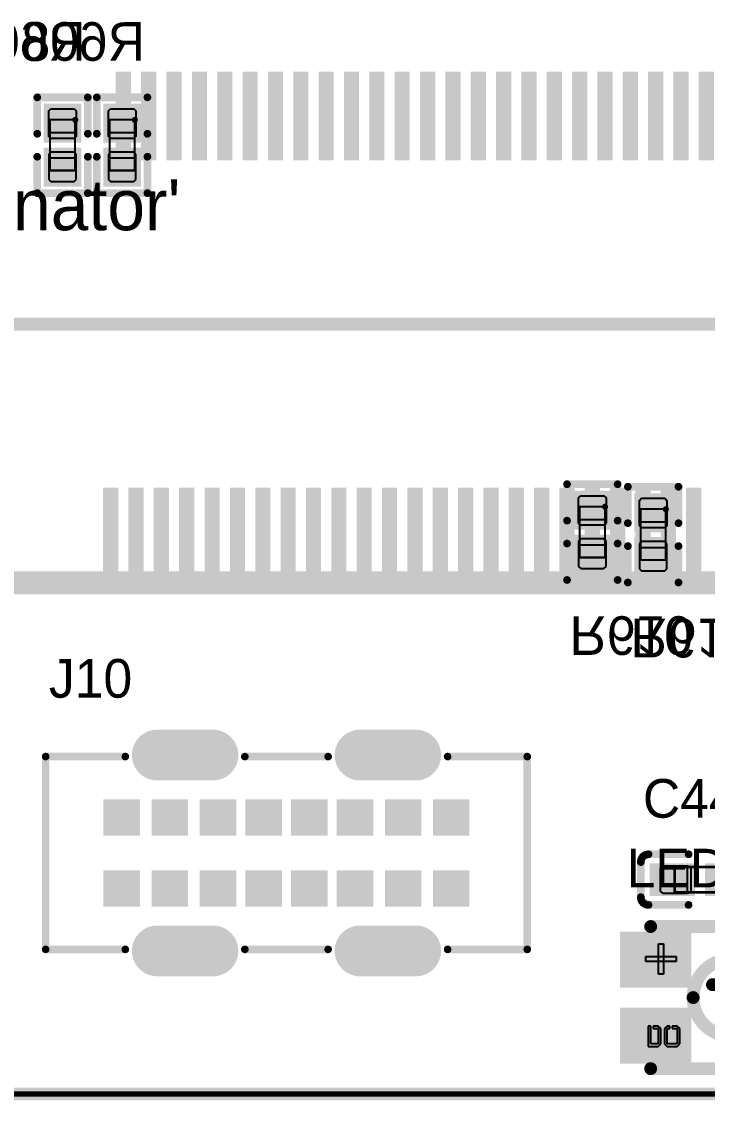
# Model space of a CAD drawing. Header units: millimetres. Extents: x 892 to 1144, y 1011 to 1123.
# Drawn here: x 1073.94 to 1087.47, y 1023.4 to 1044.66 of the extents above; entities that cross this region are included whole.
import ezdxf

# ---------------------------------------------------------------- set-up
doc = ezdxf.new("R2010")
doc.units = ezdxf.units.MM
for name, color, linetype in [('BottomLayer', 5, 'Continuous'), ('BottomOverlay', 54, 'Continuous'), ('BottomPaste', 16, 'Continuous'), ('BottomSolder', 6, 'Continuous'), ('KeepOutLayer', 6, 'Continuous'), ('Mechanical10', 56, 'Continuous'), ('Mechanical12', 56, 'Continuous'), ('Mechanical15', 56, 'Continuous'), ('Mechanical4', 56, 'Continuous'), ('Mechanical5', 56, 'Continuous'), ('Mechanical6', 56, 'Continuous'), ('MultiLayer', 9, 'Continuous'), ('TopLayer', 1, 'Continuous'), ('TopOverlay', 2, 'Continuous'), ('TopPaste', 8, 'Continuous'), ('TopSolder', 216, 'Continuous')]:
    doc.layers.add(name, color=color, linetype=linetype)

msp = doc.modelspace()

# ---------------------------------------------------------------- linework, layer by layer
at = {"layer": 'BottomLayer', "const_width": 0.9}
for points in [[(1076.617, 1030.205), (1077.717, 1030.205)], [(1080.617, 1030.205), (1081.717, 1030.205)], [(1076.617, 1026.345), (1077.717, 1026.345)], [(1080.617, 1026.345), (1081.717, 1026.345)]]:
    msp.add_lwpolyline(points, dxfattribs=at)
at = {"layer": 'BottomLayer', "const_width": 0.45}
for points in [[(1076.392, 1030.205, 1), (1076.842, 1030.205, 1)], [(1077.492, 1030.205, 1), (1077.942, 1030.205, 1)], [(1080.392, 1030.205, 1), (1080.842, 1030.205, 1)], [(1081.492, 1030.205, 1), (1081.942, 1030.205, 1)], [(1076.392, 1026.345, 1), (1076.842, 1026.345, 1)], [(1077.492, 1026.345, 1), (1077.942, 1026.345, 1)], [(1080.392, 1026.345, 1), (1080.842, 1026.345, 1)], [(1081.492, 1026.345, 1), (1081.942, 1026.345, 1)]]:
    msp.add_lwpolyline(points, format="xyb", close=True, dxfattribs=at)
at = {"layer": 'BottomLayer'}
for points in [[(1074.48, 1042.941), (1074.48, 1042.375), (1075.02, 1042.941), (1075.02, 1042.375)], [(1075.655, 1042.941), (1075.655, 1042.375), (1076.195, 1042.941), (1076.195, 1042.375)], [(1074.48, 1042.075), (1074.48, 1041.509), (1075.02, 1042.075), (1075.02, 1041.509)], [(1075.655, 1042.075), (1075.655, 1041.509), (1076.195, 1042.075), (1076.195, 1041.509)], [(1084.93, 1035.316), (1084.93, 1034.75), (1085.47, 1035.316), (1085.47, 1034.75)], [(1086.13, 1035.266), (1086.13, 1034.7), (1086.67, 1035.266), (1086.67, 1034.7)], [(1084.93, 1034.45), (1084.93, 1033.884), (1085.47, 1034.45), (1085.47, 1033.884)], [(1086.13, 1034.4), (1086.13, 1033.834), (1086.67, 1034.4), (1086.67, 1033.834)], [(1076.226, 1029.285), (1075.606, 1029.285), (1076.226, 1028.665), (1075.606, 1028.665)], [(1077.177, 1029.285), (1076.557, 1029.285), (1077.177, 1028.665), (1076.557, 1028.665)], [(1078.127, 1029.285), (1077.507, 1029.285), (1078.127, 1028.665), (1077.507, 1028.665)], [(1079.026, 1029.285), (1078.406, 1029.285), (1079.026, 1028.665), (1078.406, 1028.665)], [(1079.927, 1029.285), (1079.307, 1029.285), (1079.927, 1028.665), (1079.307, 1028.665)], [(1080.827, 1029.285), (1080.207, 1029.285), (1080.827, 1028.665), (1080.207, 1028.665)], [(1081.777, 1029.285), (1081.157, 1029.285), (1081.777, 1028.665), (1081.157, 1028.665)], [(1082.727, 1029.285), (1082.107, 1029.285), (1082.727, 1028.665), (1082.107, 1028.665)], [(1076.226, 1027.885), (1075.606, 1027.885), (1076.226, 1027.265), (1075.606, 1027.265)], [(1077.177, 1027.885), (1076.557, 1027.885), (1077.177, 1027.265), (1076.557, 1027.265)], [(1078.127, 1027.885), (1077.507, 1027.885), (1078.127, 1027.265), (1077.507, 1027.265)], [(1079.026, 1027.885), (1078.406, 1027.885), (1079.026, 1027.265), (1078.406, 1027.265)], [(1079.927, 1027.885), (1079.307, 1027.885), (1079.927, 1027.265), (1079.307, 1027.265)], [(1080.827, 1027.885), (1080.207, 1027.885), (1080.827, 1027.265), (1080.207, 1027.265)], [(1081.777, 1027.885), (1081.157, 1027.885), (1081.777, 1027.265), (1081.157, 1027.265)], [(1082.727, 1027.885), (1082.107, 1027.885), (1082.727, 1027.265), (1082.107, 1027.265)]]:
    msp.add_solid(points, dxfattribs=at)
at = {"layer": 'BottomOverlay', "const_width": 0.152}
for points in [[(1074.251, 1043.169), (1075.249, 1043.169)], [(1074.251, 1042.451), (1074.251, 1043.169)], [(1075.249, 1042.451), (1075.249, 1043.169)], [(1075.426, 1043.169), (1076.424, 1043.169)], [(1075.426, 1042.451), (1075.426, 1043.169)], [(1076.424, 1042.451), (1076.424, 1043.169)], [(1074.251, 1041.281), (1074.251, 1041.999)], [(1075.249, 1041.281), (1075.249, 1041.999)], [(1075.426, 1041.281), (1075.426, 1041.999)], [(1076.424, 1041.281), (1076.424, 1041.999)], [(1074.251, 1041.281), (1075.249, 1041.281)], [(1075.426, 1041.281), (1076.424, 1041.281)], [(1084.701, 1035.544), (1085.699, 1035.544)], [(1084.701, 1034.826), (1084.701, 1035.544)], [(1085.699, 1034.826), (1085.699, 1035.544)], [(1085.901, 1035.494), (1086.899, 1035.494)], [(1085.901, 1034.776), (1085.901, 1035.494)], [(1086.899, 1034.776), (1086.899, 1035.494)], [(1084.701, 1033.656), (1084.701, 1034.374)], [(1085.699, 1033.656), (1085.699, 1034.374)], [(1085.901, 1033.606), (1085.901, 1034.324)], [(1086.899, 1033.606), (1086.899, 1034.324)], [(1084.701, 1033.656), (1085.699, 1033.656)], [(1085.901, 1033.606), (1086.899, 1033.606)]]:
    msp.add_lwpolyline(points, dxfattribs=at)
at = {"layer": 'BottomOverlay', "const_width": 0.0762}
for points in [[(1074.213, 1043.169, 1), (1074.289, 1043.169, 1)], [(1074.213, 1043.169, 1), (1074.289, 1043.169, 1)], [(1075.211, 1043.169, 1), (1075.287, 1043.169, 1)], [(1075.211, 1043.169, 1), (1075.287, 1043.169, 1)], [(1075.388, 1043.169, 1), (1075.464, 1043.169, 1)], [(1075.388, 1043.169, 1), (1075.464, 1043.169, 1)], [(1076.386, 1043.169, 1), (1076.462, 1043.169, 1)], [(1076.386, 1043.169, 1), (1076.462, 1043.169, 1)], [(1074.213, 1042.451, 1), (1074.289, 1042.451, 1)], [(1075.211, 1042.451, 1), (1075.287, 1042.451, 1)], [(1075.388, 1042.451, 1), (1075.464, 1042.451, 1)], [(1076.386, 1042.451, 1), (1076.462, 1042.451, 1)], [(1074.213, 1041.999, 1), (1074.289, 1041.999, 1)], [(1075.211, 1041.999, 1), (1075.287, 1041.999, 1)], [(1075.388, 1041.999, 1), (1075.464, 1041.999, 1)], [(1076.386, 1041.999, 1), (1076.462, 1041.999, 1)], [(1074.213, 1041.281, 1), (1074.289, 1041.281, 1)], [(1074.213, 1041.281, 1), (1074.289, 1041.281, 1)], [(1075.211, 1041.281, 1), (1075.287, 1041.281, 1)], [(1075.211, 1041.281, 1), (1075.287, 1041.281, 1)], [(1075.388, 1041.281, 1), (1075.464, 1041.281, 1)], [(1075.388, 1041.281, 1), (1075.464, 1041.281, 1)], [(1076.386, 1041.281, 1), (1076.462, 1041.281, 1)], [(1076.386, 1041.281, 1), (1076.462, 1041.281, 1)], [(1084.663, 1035.544, 1), (1084.739, 1035.544, 1)], [(1084.663, 1035.544, 1), (1084.739, 1035.544, 1)], [(1085.661, 1035.544, 1), (1085.737, 1035.544, 1)], [(1085.661, 1035.544, 1), (1085.737, 1035.544, 1)], [(1085.863, 1035.494, 1), (1085.939, 1035.494, 1)], [(1085.863, 1035.494, 1), (1085.939, 1035.494, 1)], [(1086.861, 1035.494, 1), (1086.937, 1035.494, 1)], [(1086.861, 1035.494, 1), (1086.937, 1035.494, 1)], [(1084.663, 1034.826, 1), (1084.739, 1034.826, 1)], [(1085.661, 1034.826, 1), (1085.737, 1034.826, 1)], [(1085.863, 1034.776, 1), (1085.939, 1034.776, 1)], [(1086.861, 1034.776, 1), (1086.937, 1034.776, 1)], [(1084.663, 1034.374, 1), (1084.739, 1034.374, 1)], [(1085.661, 1034.374, 1), (1085.737, 1034.374, 1)], [(1085.863, 1034.324, 1), (1085.939, 1034.324, 1)], [(1086.861, 1034.324, 1), (1086.937, 1034.324, 1)], [(1084.663, 1033.656, 1), (1084.739, 1033.656, 1)], [(1084.663, 1033.656, 1), (1084.739, 1033.656, 1)], [(1085.661, 1033.656, 1), (1085.737, 1033.656, 1)], [(1085.661, 1033.656, 1), (1085.737, 1033.656, 1)], [(1085.863, 1033.606, 1), (1085.939, 1033.606, 1)], [(1085.863, 1033.606, 1), (1085.939, 1033.606, 1)], [(1086.861, 1033.606, 1), (1086.937, 1033.606, 1)], [(1086.861, 1033.606, 1), (1086.937, 1033.606, 1)]]:
    msp.add_lwpolyline(points, format="xyb", close=True, dxfattribs=at)
at = {"layer": 'BottomPaste'}
for p, q in [((1074.48, 1042.901), (1074.52, 1042.941)), ((1074.48, 1042.4), (1074.48, 1042.901)), ((1074.52, 1042.941), (1074.98, 1042.941)), ((1074.98, 1042.941), (1075.02, 1042.901)), ((1075.02, 1042.901), (1075.02, 1042.4)), ((1075.655, 1042.901), (1075.695, 1042.941)), ((1075.655, 1042.4), (1075.655, 1042.901)), ((1075.695, 1042.941), (1076.155, 1042.941)), ((1076.155, 1042.941), (1076.195, 1042.901)), ((1076.195, 1042.901), (1076.195, 1042.4)), ((1074.52, 1042.36), (1074.48, 1042.4)), ((1075.02, 1042.4), (1074.98, 1042.36)), ((1075.695, 1042.36), (1075.655, 1042.4)), ((1076.195, 1042.4), (1076.155, 1042.36)), ((1074.98, 1042.36), (1074.52, 1042.36)), ((1076.155, 1042.36), (1075.695, 1042.36)), ((1074.52, 1042.09), (1074.48, 1042.05)), ((1074.48, 1042.05), (1074.48, 1041.549)), ((1074.98, 1042.09), (1074.52, 1042.09)), ((1075.02, 1042.05), (1074.98, 1042.09)), ((1075.02, 1041.549), (1075.02, 1042.05)), ((1075.695, 1042.09), (1075.655, 1042.05)), ((1075.655, 1042.05), (1075.655, 1041.549)), ((1076.155, 1042.09), (1075.695, 1042.09)), ((1076.195, 1042.05), (1076.155, 1042.09)), ((1076.195, 1041.549), (1076.195, 1042.05)), ((1074.48, 1041.549), (1074.52, 1041.509)), ((1074.98, 1041.509), (1075.02, 1041.549)), ((1075.655, 1041.549), (1075.695, 1041.509)), ((1076.155, 1041.509), (1076.195, 1041.549)), ((1074.52, 1041.509), (1074.98, 1041.509)), ((1075.695, 1041.509), (1076.155, 1041.509)), ((1084.93, 1035.276), (1084.97, 1035.316)), ((1084.93, 1034.775), (1084.93, 1035.276)), ((1084.97, 1035.316), (1085.43, 1035.316)), ((1085.43, 1035.316), (1085.47, 1035.276)), ((1085.47, 1035.276), (1085.47, 1034.775)), ((1086.13, 1035.226), (1086.17, 1035.266)), ((1086.13, 1034.725), (1086.13, 1035.226)), ((1086.17, 1035.266), (1086.63, 1035.266)), ((1086.63, 1035.266), (1086.67, 1035.226)), ((1086.67, 1035.226), (1086.67, 1034.725)), ((1084.97, 1034.735), (1084.93, 1034.775)), ((1085.43, 1034.735), (1084.97, 1034.735)), ((1085.47, 1034.775), (1085.43, 1034.735)), ((1086.17, 1034.685), (1086.13, 1034.725)), ((1086.63, 1034.685), (1086.17, 1034.685)), ((1086.67, 1034.725), (1086.63, 1034.685)), ((1084.97, 1034.465), (1084.93, 1034.425)), ((1084.93, 1034.425), (1084.93, 1033.924)), ((1085.43, 1034.465), (1084.97, 1034.465)), ((1085.47, 1034.425), (1085.43, 1034.465)), ((1085.47, 1033.924), (1085.47, 1034.425)), ((1086.17, 1034.415), (1086.13, 1034.375)), ((1086.13, 1034.375), (1086.13, 1033.874)), ((1086.63, 1034.415), (1086.17, 1034.415)), ((1086.67, 1034.375), (1086.63, 1034.415)), ((1086.67, 1033.874), (1086.67, 1034.375)), ((1084.93, 1033.924), (1084.97, 1033.884)), ((1084.97, 1033.884), (1085.43, 1033.884)), ((1085.43, 1033.884), (1085.47, 1033.924)), ((1086.13, 1033.874), (1086.17, 1033.834)), ((1086.17, 1033.834), (1086.63, 1033.834)), ((1086.63, 1033.834), (1086.67, 1033.874))]:
    msp.add_line(p, q, dxfattribs=at)
for points in [[(1074.48, 1042.941), (1074.48, 1042.375), (1075.02, 1042.941), (1075.02, 1042.375)], [(1075.655, 1042.941), (1075.655, 1042.375), (1076.195, 1042.941), (1076.195, 1042.375)], [(1074.48, 1042.075), (1074.48, 1041.509), (1075.02, 1042.075), (1075.02, 1041.509)], [(1075.655, 1042.075), (1075.655, 1041.509), (1076.195, 1042.075), (1076.195, 1041.509)], [(1084.93, 1035.316), (1084.93, 1034.75), (1085.47, 1035.316), (1085.47, 1034.75)], [(1086.13, 1035.266), (1086.13, 1034.7), (1086.67, 1035.266), (1086.67, 1034.7)], [(1084.93, 1034.45), (1084.93, 1033.884), (1085.47, 1034.45), (1085.47, 1033.884)], [(1086.13, 1034.4), (1086.13, 1033.834), (1086.67, 1034.4), (1086.67, 1033.834)]]:
    msp.add_solid(points, dxfattribs=at)
at = {"layer": 'BottomSolder', "const_width": 1}
for points in [[(1076.617, 1030.205), (1077.717, 1030.205)], [(1080.617, 1030.205), (1081.717, 1030.205)], [(1076.617, 1026.345), (1077.717, 1026.345)], [(1080.617, 1026.345), (1081.717, 1026.345)]]:
    msp.add_lwpolyline(points, dxfattribs=at)
at = {"layer": 'BottomSolder', "const_width": 0.5}
for points in [[(1076.367, 1030.205, 1), (1076.867, 1030.205, 1)], [(1077.467, 1030.205, 1), (1077.967, 1030.205, 1)], [(1080.367, 1030.205, 1), (1080.867, 1030.205, 1)], [(1081.467, 1030.205, 1), (1081.967, 1030.205, 1)], [(1076.367, 1026.345, 1), (1076.867, 1026.345, 1)], [(1077.467, 1026.345, 1), (1077.967, 1026.345, 1)], [(1080.367, 1026.345, 1), (1080.867, 1026.345, 1)], [(1081.467, 1026.345, 1), (1081.967, 1026.345, 1)]]:
    msp.add_lwpolyline(points, format="xyb", close=True, dxfattribs=at)
at = {"layer": 'BottomSolder'}
for points in [[(1074.378, 1043.042), (1074.378, 1042.273), (1075.122, 1043.042), (1075.122, 1042.273)], [(1075.553, 1043.042), (1075.553, 1042.273), (1076.297, 1043.042), (1076.297, 1042.273)], [(1074.378, 1042.177), (1074.378, 1041.408), (1075.122, 1042.177), (1075.122, 1041.408)], [(1075.553, 1042.177), (1075.553, 1041.408), (1076.297, 1042.177), (1076.297, 1041.408)], [(1084.828, 1035.417), (1084.828, 1034.648), (1085.572, 1035.417), (1085.572, 1034.648)], [(1086.028, 1035.367), (1086.028, 1034.598), (1086.772, 1035.367), (1086.772, 1034.598)], [(1084.828, 1034.552), (1084.828, 1033.783), (1085.572, 1034.552), (1085.572, 1033.783)], [(1086.028, 1034.502), (1086.028, 1033.733), (1086.772, 1034.502), (1086.772, 1033.733)], [(1076.276, 1029.335), (1075.556, 1029.335), (1076.276, 1028.615), (1075.556, 1028.615)], [(1077.227, 1029.335), (1076.507, 1029.335), (1077.227, 1028.615), (1076.507, 1028.615)], [(1078.177, 1029.335), (1077.457, 1029.335), (1078.177, 1028.615), (1077.457, 1028.615)], [(1079.076, 1029.335), (1078.356, 1029.335), (1079.076, 1028.615), (1078.356, 1028.615)], [(1079.977, 1029.335), (1079.257, 1029.335), (1079.977, 1028.615), (1079.257, 1028.615)], [(1080.877, 1029.335), (1080.157, 1029.335), (1080.877, 1028.615), (1080.157, 1028.615)], [(1081.827, 1029.335), (1081.107, 1029.335), (1081.827, 1028.615), (1081.107, 1028.615)], [(1082.777, 1029.335), (1082.057, 1029.335), (1082.777, 1028.615), (1082.057, 1028.615)], [(1076.276, 1027.935), (1075.556, 1027.935), (1076.276, 1027.215), (1075.556, 1027.215)], [(1077.227, 1027.935), (1076.507, 1027.935), (1077.227, 1027.215), (1076.507, 1027.215)], [(1078.177, 1027.935), (1077.457, 1027.935), (1078.177, 1027.215), (1077.457, 1027.215)], [(1079.076, 1027.935), (1078.356, 1027.935), (1079.076, 1027.215), (1078.356, 1027.215)], [(1079.977, 1027.935), (1079.257, 1027.935), (1079.977, 1027.215), (1079.257, 1027.215)], [(1080.877, 1027.935), (1080.157, 1027.935), (1080.877, 1027.215), (1080.157, 1027.215)], [(1081.827, 1027.935), (1081.107, 1027.935), (1081.827, 1027.215), (1081.107, 1027.215)], [(1082.777, 1027.935), (1082.057, 1027.935), (1082.777, 1027.215), (1082.057, 1027.215)]]:
    msp.add_solid(points, dxfattribs=at)
at = {"layer": 'KeepOutLayer', "const_width": 0.1}
msp.add_lwpolyline([(1032.725, 1023.525), (1123.925, 1023.525)], dxfattribs=at)
at = {"layer": 'Mechanical10', "const_width": 0.254}
for points in [[(1036.275, 1038.7), (1105.875, 1038.7)], [(1032.575, 1033.7), (1109.575, 1033.7)]]:
    msp.add_lwpolyline(points, dxfattribs=at)
at = {"layer": 'Mechanical12', "const_width": 0.254}
msp.add_lwpolyline([(1032.375, 1033.5), (1109.775, 1033.5)], dxfattribs=at)
at = {"layer": 'Mechanical15'}
for p, q in [((1087.075, 1028), (1086.825, 1028)), ((1086.825, 1028), (1086.825, 1027.5)), ((1087.075, 1027.5), (1087.075, 1028)), ((1086.825, 1027.5), (1087.075, 1027.5))]:
    msp.add_line(p, q, dxfattribs=at)
at = {"layer": 'Mechanical15', "const_width": 0.0508}
for points in [[(1086.825, 1028), (1087.825, 1028)], [(1086.825, 1027.5), (1086.825, 1028)], [(1086.825, 1027.5), (1087.825, 1027.5)]]:
    msp.add_lwpolyline(points, dxfattribs=at)
at = {"layer": 'Mechanical15', "const_width": 0.0254}
for points in [[(1086.812, 1028, 1), (1086.838, 1028, 1)], [(1086.812, 1028, 1), (1086.838, 1028, 1)], [(1086.812, 1027.5, 1), (1086.838, 1027.5, 1)], [(1086.812, 1027.5, 1), (1086.838, 1027.5, 1)]]:
    msp.add_lwpolyline(points, format="xyb", close=True, dxfattribs=at)
at = {"layer": 'Mechanical4'}
for p, q in [((1075, 1042.725), (1074.5, 1042.725)), ((1074.5, 1042.725), (1074.5, 1041.725)), ((1075, 1041.725), (1075, 1042.725)), ((1076.175, 1042.725), (1075.675, 1042.725)), ((1075.675, 1042.725), (1075.675, 1041.725)), ((1076.175, 1041.725), (1076.175, 1042.725)), ((1074.5, 1041.725), (1075, 1041.725)), ((1075.675, 1041.725), (1076.175, 1041.725)), ((1085.45, 1035.1), (1084.95, 1035.1)), ((1084.95, 1035.1), (1084.95, 1034.1)), ((1085.45, 1034.1), (1085.45, 1035.1)), ((1086.65, 1035.05), (1086.15, 1035.05)), ((1086.15, 1035.05), (1086.15, 1034.05)), ((1086.65, 1034.05), (1086.65, 1035.05)), ((1084.95, 1034.1), (1085.45, 1034.1)), ((1086.15, 1034.05), (1086.65, 1034.05))]:
    msp.add_line(p, q, dxfattribs=at)
at = {"layer": 'Mechanical5'}
for p, q in [((1075, 1042.725), (1074.5, 1042.725)), ((1074.5, 1042.725), (1074.5, 1042.475)), ((1075, 1042.475), (1075, 1042.725)), ((1076.175, 1042.725), (1075.675, 1042.725)), ((1075.675, 1042.725), (1075.675, 1042.475)), ((1076.175, 1042.475), (1076.175, 1042.725)), ((1074.5, 1042.475), (1075, 1042.475)), ((1075.675, 1042.475), (1076.175, 1042.475)), ((1074.5, 1041.724), (1074.5, 1041.974)), ((1074.5, 1041.974), (1075, 1041.974)), ((1075, 1041.974), (1075, 1041.724)), ((1075.675, 1041.724), (1075.675, 1041.974)), ((1075.675, 1041.974), (1076.175, 1041.974)), ((1076.175, 1041.974), (1076.175, 1041.724)), ((1075, 1041.724), (1074.5, 1041.724)), ((1076.175, 1041.724), (1075.675, 1041.724)), ((1085.45, 1035.1), (1084.95, 1035.1)), ((1084.95, 1035.1), (1084.95, 1034.85)), ((1085.45, 1034.85), (1085.45, 1035.1)), ((1086.65, 1035.05), (1086.15, 1035.05)), ((1086.15, 1035.05), (1086.15, 1034.8)), ((1086.65, 1034.8), (1086.65, 1035.05)), ((1084.95, 1034.85), (1085.45, 1034.85)), ((1086.15, 1034.8), (1086.65, 1034.8)), ((1084.95, 1034.099), (1084.95, 1034.349)), ((1084.95, 1034.349), (1085.45, 1034.349)), ((1085.45, 1034.349), (1085.45, 1034.099)), ((1085.45, 1034.099), (1084.95, 1034.099)), ((1086.15, 1034.049), (1086.15, 1034.299)), ((1086.15, 1034.299), (1086.65, 1034.299)), ((1086.65, 1034.299), (1086.65, 1034.049)), ((1086.65, 1034.049), (1086.15, 1034.049))]:
    msp.add_line(p, q, dxfattribs=at)
at = {"layer": 'Mechanical6'}
for p, q in [((1086.503, 1025.887), (1086.503, 1026.487)), ((1086.503, 1026.487), (1086.603, 1026.487)), ((1086.603, 1026.487), (1086.603, 1025.887)), ((1086.253, 1026.137), (1086.253, 1026.237)), ((1086.253, 1026.237), (1086.853, 1026.237)), ((1086.853, 1026.237), (1086.853, 1026.137)), ((1086.853, 1026.137), (1086.253, 1026.137)), ((1086.603, 1025.887), (1086.503, 1025.887)), ((1086.351, 1024.863), (1086.301, 1024.863)), ((1086.301, 1024.863), (1086.301, 1024.463)), ((1086.351, 1024.513), (1086.351, 1024.863)), ((1086.501, 1024.863), (1086.401, 1024.863)), ((1086.401, 1024.863), (1086.401, 1024.813)), ((1086.401, 1024.813), (1086.501, 1024.813)), ((1086.551, 1024.813), (1086.501, 1024.863)), ((1086.501, 1024.813), (1086.501, 1024.513)), ((1086.551, 1024.513), (1086.551, 1024.813)), ((1086.676, 1024.863), (1086.626, 1024.813)), ((1086.626, 1024.813), (1086.626, 1024.513)), ((1086.726, 1024.863), (1086.676, 1024.863)), ((1086.676, 1024.513), (1086.676, 1024.813)), ((1086.676, 1024.813), (1086.726, 1024.813)), ((1086.726, 1024.813), (1086.726, 1024.863)), ((1086.876, 1024.863), (1086.776, 1024.863)), ((1086.776, 1024.863), (1086.776, 1024.813)), ((1086.776, 1024.813), (1086.876, 1024.813)), ((1086.926, 1024.813), (1086.876, 1024.863)), ((1086.876, 1024.813), (1086.876, 1024.513)), ((1086.926, 1024.513), (1086.926, 1024.813)), ((1086.301, 1024.463), (1086.501, 1024.463)), ((1086.501, 1024.513), (1086.351, 1024.513)), ((1086.501, 1024.463), (1086.551, 1024.513)), ((1086.626, 1024.513), (1086.626, 1024.513)), ((1086.626, 1024.513), (1086.676, 1024.463)), ((1086.876, 1024.513), (1086.676, 1024.513)), ((1086.676, 1024.463), (1086.876, 1024.463)), ((1086.876, 1024.463), (1086.926, 1024.513))]:
    msp.add_line(p, q, dxfattribs=at)
for points, const_width in [([(1075.03, 1042.725, 1), (1074.97, 1042.725, 1)], 0.06), ([(1074.955, 1042.725, 1), (1074.985, 1042.725, 1)], 0.03), ([(1075.015, 1042.725, 1), (1075.045, 1042.725, 1)], 0.03), ([(1076.205, 1042.725, 1), (1076.145, 1042.725, 1)], 0.06), ([(1076.13, 1042.725, 1), (1076.16, 1042.725, 1)], 0.03), ([(1076.19, 1042.725, 1), (1076.22, 1042.725, 1)], 0.03), ([(1085.48, 1035.1, 1), (1085.42, 1035.1, 1)], 0.06), ([(1085.405, 1035.1, 1), (1085.435, 1035.1, 1)], 0.03), ([(1085.465, 1035.1, 1), (1085.495, 1035.1, 1)], 0.03), ([(1086.68, 1035.05, 1), (1086.62, 1035.05, 1)], 0.06), ([(1086.605, 1035.05, 1), (1086.635, 1035.05, 1)], 0.03), ([(1086.665, 1035.05, 1), (1086.695, 1035.05, 1)], 0.03)]:
    msp.add_lwpolyline(points, format="xyb", close=True, dxfattribs=dict(at, const_width=const_width))
at = {"layer": 'MultiLayer', "const_width": 0.9}
for points in [[(1076.617, 1030.205), (1077.717, 1030.205)], [(1080.617, 1030.205), (1081.717, 1030.205)], [(1076.617, 1026.345), (1077.717, 1026.345)], [(1080.617, 1026.345), (1081.717, 1026.345)]]:
    msp.add_lwpolyline(points, dxfattribs=at)
at = {"layer": 'MultiLayer', "const_width": 0.45}
for points in [[(1076.392, 1030.205, 1), (1076.842, 1030.205, 1)], [(1077.492, 1030.205, 1), (1077.942, 1030.205, 1)], [(1080.392, 1030.205, 1), (1080.842, 1030.205, 1)], [(1081.492, 1030.205, 1), (1081.942, 1030.205, 1)], [(1076.392, 1026.345, 1), (1076.842, 1026.345, 1)], [(1077.492, 1026.345, 1), (1077.942, 1026.345, 1)], [(1080.392, 1026.345, 1), (1080.842, 1026.345, 1)], [(1081.492, 1026.345, 1), (1081.942, 1026.345, 1)]]:
    msp.add_lwpolyline(points, format="xyb", close=True, dxfattribs=at)
at = {"layer": 'MultiLayer'}
for points in [[(1076.226, 1029.285), (1075.606, 1029.285), (1076.226, 1028.665), (1075.606, 1028.665)], [(1077.177, 1029.285), (1076.557, 1029.285), (1077.177, 1028.665), (1076.557, 1028.665)], [(1078.127, 1029.285), (1077.507, 1029.285), (1078.127, 1028.665), (1077.507, 1028.665)], [(1079.026, 1029.285), (1078.406, 1029.285), (1079.026, 1028.665), (1078.406, 1028.665)], [(1079.927, 1029.285), (1079.307, 1029.285), (1079.927, 1028.665), (1079.307, 1028.665)], [(1080.827, 1029.285), (1080.207, 1029.285), (1080.827, 1028.665), (1080.207, 1028.665)], [(1081.777, 1029.285), (1081.157, 1029.285), (1081.777, 1028.665), (1081.157, 1028.665)], [(1082.727, 1029.285), (1082.107, 1029.285), (1082.727, 1028.665), (1082.107, 1028.665)], [(1076.226, 1027.885), (1075.606, 1027.885), (1076.226, 1027.265), (1075.606, 1027.265)], [(1077.177, 1027.885), (1076.557, 1027.885), (1077.177, 1027.265), (1076.557, 1027.265)], [(1078.127, 1027.885), (1077.507, 1027.885), (1078.127, 1027.265), (1077.507, 1027.265)], [(1079.026, 1027.885), (1078.406, 1027.885), (1079.026, 1027.265), (1078.406, 1027.265)], [(1079.927, 1027.885), (1079.307, 1027.885), (1079.927, 1027.265), (1079.307, 1027.265)], [(1080.827, 1027.885), (1080.207, 1027.885), (1080.827, 1027.265), (1080.207, 1027.265)], [(1081.777, 1027.885), (1081.157, 1027.885), (1081.777, 1027.265), (1081.157, 1027.265)], [(1082.727, 1027.885), (1082.107, 1027.885), (1082.727, 1027.265), (1082.107, 1027.265)]]:
    msp.add_solid(points, dxfattribs=at)
at = {"layer": 'TopLayer', "const_width": 0.9}
for points in [[(1076.617, 1030.205), (1077.717, 1030.205)], [(1080.617, 1030.205), (1081.717, 1030.205)], [(1076.617, 1026.345), (1077.717, 1026.345)], [(1080.617, 1026.345), (1081.717, 1026.345)]]:
    msp.add_lwpolyline(points, dxfattribs=at)
at = {"layer": 'TopLayer', "const_width": 0.45}
for points in [[(1076.392, 1030.205, 1), (1076.842, 1030.205, 1)], [(1077.492, 1030.205, 1), (1077.942, 1030.205, 1)], [(1080.392, 1030.205, 1), (1080.842, 1030.205, 1)], [(1081.492, 1030.205, 1), (1081.942, 1030.205, 1)], [(1076.392, 1026.345, 1), (1076.842, 1026.345, 1)], [(1077.492, 1026.345, 1), (1077.942, 1026.345, 1)], [(1080.392, 1026.345, 1), (1080.842, 1026.345, 1)], [(1081.492, 1026.345, 1), (1081.942, 1026.345, 1)]]:
    msp.add_lwpolyline(points, format="xyb", close=True, dxfattribs=at)
at = {"layer": 'TopLayer'}
for points in [[(1076.1, 1043.675), (1075.8, 1043.675), (1076.1, 1041.925), (1075.8, 1041.925)], [(1076.6, 1043.675), (1076.3, 1043.675), (1076.6, 1041.925), (1076.3, 1041.925)], [(1077.1, 1043.675), (1076.8, 1043.675), (1077.1, 1041.925), (1076.8, 1041.925)], [(1077.6, 1043.675), (1077.3, 1043.675), (1077.6, 1041.925), (1077.3, 1041.925)], [(1078.1, 1043.675), (1077.8, 1043.675), (1078.1, 1041.925), (1077.8, 1041.925)], [(1078.6, 1043.675), (1078.3, 1043.675), (1078.6, 1041.925), (1078.3, 1041.925)], [(1079.1, 1043.675), (1078.8, 1043.675), (1079.1, 1041.925), (1078.8, 1041.925)], [(1079.6, 1043.675), (1079.3, 1043.675), (1079.6, 1041.925), (1079.3, 1041.925)], [(1080.1, 1043.675), (1079.8, 1043.675), (1080.1, 1041.925), (1079.8, 1041.925)], [(1080.6, 1043.675), (1080.3, 1043.675), (1080.6, 1041.925), (1080.3, 1041.925)], [(1081.1, 1043.675), (1080.8, 1043.675), (1081.1, 1041.925), (1080.8, 1041.925)], [(1081.6, 1043.675), (1081.3, 1043.675), (1081.6, 1041.925), (1081.3, 1041.925)], [(1082.1, 1043.675), (1081.8, 1043.675), (1082.1, 1041.925), (1081.8, 1041.925)], [(1082.6, 1043.675), (1082.3, 1043.675), (1082.6, 1041.925), (1082.3, 1041.925)], [(1083.1, 1043.675), (1082.8, 1043.675), (1083.1, 1041.925), (1082.8, 1041.925)], [(1083.6, 1043.675), (1083.3, 1043.675), (1083.6, 1041.925), (1083.3, 1041.925)], [(1084.1, 1043.675), (1083.8, 1043.675), (1084.1, 1041.925), (1083.8, 1041.925)], [(1084.6, 1043.675), (1084.3, 1043.675), (1084.6, 1041.925), (1084.3, 1041.925)], [(1085.1, 1043.675), (1084.8, 1043.675), (1085.1, 1041.925), (1084.8, 1041.925)], [(1085.6, 1043.675), (1085.3, 1043.675), (1085.6, 1041.925), (1085.3, 1041.925)], [(1086.1, 1043.675), (1085.8, 1043.675), (1086.1, 1041.925), (1085.8, 1041.925)], [(1086.6, 1043.675), (1086.3, 1043.675), (1086.6, 1041.925), (1086.3, 1041.925)], [(1087.1, 1043.675), (1086.8, 1043.675), (1087.1, 1041.925), (1086.8, 1041.925)], [(1087.6, 1043.675), (1087.3, 1043.675), (1087.6, 1041.925), (1087.3, 1041.925)], [(1075.85, 1035.475), (1075.55, 1035.475), (1075.85, 1033.725), (1075.55, 1033.725)], [(1076.35, 1035.475), (1076.05, 1035.475), (1076.35, 1033.725), (1076.05, 1033.725)], [(1076.85, 1035.475), (1076.55, 1035.475), (1076.85, 1033.725), (1076.55, 1033.725)], [(1077.35, 1035.475), (1077.05, 1035.475), (1077.35, 1033.725), (1077.05, 1033.725)], [(1077.85, 1035.475), (1077.55, 1035.475), (1077.85, 1033.725), (1077.55, 1033.725)], [(1078.35, 1035.475), (1078.05, 1035.475), (1078.35, 1033.725), (1078.05, 1033.725)], [(1078.85, 1035.475), (1078.55, 1035.475), (1078.85, 1033.725), (1078.55, 1033.725)], [(1079.35, 1035.475), (1079.05, 1035.475), (1079.35, 1033.725), (1079.05, 1033.725)], [(1079.85, 1035.475), (1079.55, 1035.475), (1079.85, 1033.725), (1079.55, 1033.725)], [(1080.35, 1035.475), (1080.05, 1035.475), (1080.35, 1033.725), (1080.05, 1033.725)], [(1080.85, 1035.475), (1080.55, 1035.475), (1080.85, 1033.725), (1080.55, 1033.725)], [(1081.35, 1035.475), (1081.05, 1035.475), (1081.35, 1033.725), (1081.05, 1033.725)], [(1081.85, 1035.475), (1081.55, 1035.475), (1081.85, 1033.725), (1081.55, 1033.725)], [(1082.35, 1035.475), (1082.05, 1035.475), (1082.35, 1033.725), (1082.05, 1033.725)], [(1082.85, 1035.475), (1082.55, 1035.475), (1082.85, 1033.725), (1082.55, 1033.725)], [(1083.35, 1035.475), (1083.05, 1035.475), (1083.35, 1033.725), (1083.05, 1033.725)], [(1083.85, 1035.475), (1083.55, 1035.475), (1083.85, 1033.725), (1083.55, 1033.725)], [(1084.35, 1035.475), (1084.05, 1035.475), (1084.35, 1033.725), (1084.05, 1033.725)], [(1084.85, 1035.475), (1084.55, 1035.475), (1084.85, 1033.725), (1084.55, 1033.725)], [(1085.35, 1035.475), (1085.05, 1035.475), (1085.35, 1033.725), (1085.05, 1033.725)], [(1085.85, 1035.475), (1085.55, 1035.475), (1085.85, 1033.725), (1085.55, 1033.725)], [(1086.35, 1035.475), (1086.05, 1035.475), (1086.35, 1033.725), (1086.05, 1033.725)], [(1086.85, 1035.475), (1086.55, 1035.475), (1086.85, 1033.725), (1086.55, 1033.725)], [(1087.35, 1035.475), (1087.05, 1035.475), (1087.35, 1033.725), (1087.05, 1033.725)], [(1076.226, 1029.285), (1075.606, 1029.285), (1076.226, 1028.665), (1075.606, 1028.665)], [(1077.177, 1029.285), (1076.557, 1029.285), (1077.177, 1028.665), (1076.557, 1028.665)], [(1078.127, 1029.285), (1077.507, 1029.285), (1078.127, 1028.665), (1077.507, 1028.665)], [(1079.026, 1029.285), (1078.406, 1029.285), (1079.026, 1028.665), (1078.406, 1028.665)], [(1079.927, 1029.285), (1079.307, 1029.285), (1079.927, 1028.665), (1079.307, 1028.665)], [(1080.827, 1029.285), (1080.207, 1029.285), (1080.827, 1028.665), (1080.207, 1028.665)], [(1081.777, 1029.285), (1081.157, 1029.285), (1081.777, 1028.665), (1081.157, 1028.665)], [(1082.727, 1029.285), (1082.107, 1029.285), (1082.727, 1028.665), (1082.107, 1028.665)], [(1087.175, 1028.02), (1086.385, 1028.02), (1087.175, 1027.48), (1086.385, 1027.48)], [(1076.226, 1027.885), (1075.606, 1027.885), (1076.226, 1027.265), (1075.606, 1027.265)], [(1077.177, 1027.885), (1076.557, 1027.885), (1077.177, 1027.265), (1076.557, 1027.265)], [(1078.127, 1027.885), (1077.507, 1027.885), (1078.127, 1027.265), (1077.507, 1027.265)], [(1079.026, 1027.885), (1078.406, 1027.885), (1079.026, 1027.265), (1078.406, 1027.265)], [(1079.927, 1027.885), (1079.307, 1027.885), (1079.927, 1027.265), (1079.307, 1027.265)], [(1080.827, 1027.885), (1080.207, 1027.885), (1080.827, 1027.265), (1080.207, 1027.265)], [(1081.777, 1027.885), (1081.157, 1027.885), (1081.777, 1027.265), (1081.157, 1027.265)], [(1082.727, 1027.885), (1082.107, 1027.885), (1082.727, 1027.265), (1082.107, 1027.265)], [(1087.05, 1026.625), (1085.85, 1026.625), (1087.05, 1025.725), (1085.85, 1025.725)], [(1087.05, 1025.125), (1085.85, 1025.125), (1087.05, 1024.225), (1085.85, 1024.225)]]:
    msp.add_solid(points, dxfattribs=at)
at = {"layer": 'TopOverlay'}
for points, const_width in [([(1032.475, 1033.6), (1109.675, 1033.6)], 0.254), ([(1074.417, 1030.175), (1075.988, 1030.175)], 0.15), ([(1074.417, 1026.375), (1074.417, 1030.175)], 0.15), ([(1078.345, 1030.175), (1079.988, 1030.175)], 0.15), ([(1082.345, 1030.175), (1083.917, 1030.175)], 0.15), ([(1083.917, 1026.375), (1083.917, 1030.175)], 0.15), ([(1086.156, 1027.404), (1086.156, 1028.096)], 0.152), ([(1086.309, 1028.249), (1087.099, 1028.249)], 0.152), ([(1086.309, 1027.251), (1087.099, 1027.251)], 0.152), ([(1086.35, 1026.825), (1089.55, 1026.825)], 0.254), ([(1074.417, 1026.375), (1075.988, 1026.375)], 0.15), ([(1078.345, 1026.375), (1079.988, 1026.375)], 0.15), ([(1082.345, 1026.375), (1083.917, 1026.375)], 0.15), ([(1087.569, 1025.679), (1087.823, 1025.679)], 0.254), ([(1086.35, 1024.025), (1089.55, 1024.025)], 0.254), ([(925.275, 1023.525), (1143.625, 1023.525)], 0.254)]:
    msp.add_lwpolyline(points, dxfattribs=dict(at, const_width=const_width))
for points, const_width in [([(1074.379, 1030.175, 1), (1074.454, 1030.175, 1)], 0.075), ([(1074.379, 1030.175, 1), (1074.454, 1030.175, 1)], 0.075), ([(1075.951, 1030.175, 1), (1076.026, 1030.175, 1)], 0.075), ([(1078.308, 1030.175, 1), (1078.383, 1030.175, 1)], 0.075), ([(1079.951, 1030.175, 1), (1080.026, 1030.175, 1)], 0.075), ([(1082.308, 1030.175, 1), (1082.383, 1030.175, 1)], 0.075), ([(1083.879, 1030.175, 1), (1083.954, 1030.175, 1)], 0.075), ([(1083.879, 1030.175, 1), (1083.954, 1030.175, 1)], 0.075), ([(1086.118, 1028.096, 1), (1086.194, 1028.096, 1)], 0.0762), ([(1086.118, 1028.096, 1), (1086.194, 1028.096, 1)], 0.0762), ([(1086.271, 1028.249, 1), (1086.347, 1028.249, 1)], 0.0762), ([(1086.271, 1028.249, 1), (1086.347, 1028.249, 1)], 0.0762), ([(1087.061, 1028.249, 1), (1087.137, 1028.249, 1)], 0.0762), ([(1086.118, 1027.404, 1), (1086.194, 1027.404, 1)], 0.0762), ([(1086.118, 1027.404, 1), (1086.194, 1027.404, 1)], 0.0762), ([(1086.271, 1027.251, 1), (1086.347, 1027.251, 1)], 0.0762), ([(1086.271, 1027.251, 1), (1086.347, 1027.251, 1)], 0.0762), ([(1087.061, 1027.251, 1), (1087.137, 1027.251, 1)], 0.0762), ([(1086.287, 1026.825, 1), (1086.414, 1026.825, 1)], 0.127), ([(1074.379, 1026.375, 1), (1074.454, 1026.375, 1)], 0.075), ([(1074.379, 1026.375, 1), (1074.454, 1026.375, 1)], 0.075), ([(1075.951, 1026.375, 1), (1076.026, 1026.375, 1)], 0.075), ([(1078.308, 1026.375, 1), (1078.383, 1026.375, 1)], 0.075), ([(1079.951, 1026.375, 1), (1080.026, 1026.375, 1)], 0.075), ([(1082.308, 1026.375, 1), (1082.383, 1026.375, 1)], 0.075), ([(1083.879, 1026.375, 1), (1083.954, 1026.375, 1)], 0.075), ([(1083.879, 1026.375, 1), (1083.954, 1026.375, 1)], 0.075), ([(1088.712, 1025.425, 1), (1087.188, 1025.425, 1)], 0.254), ([(1087.506, 1025.679, 1), (1087.633, 1025.679, 1)], 0.127), ([(1087.125, 1025.425, 1), (1087.252, 1025.425, 1)], 0.127), ([(1086.287, 1024.025, 1), (1086.414, 1024.025, 1)], 0.127)]:
    msp.add_lwpolyline(points, format="xyb", close=True, dxfattribs=dict(at, const_width=const_width))
at = {"layer": 'TopOverlay', "const_width": 0.152}
for points in [[(1086.156, 1028.096, -0.414214), (1086.309, 1028.249)], [(1086.309, 1027.251, -0.414214), (1086.156, 1027.404)]]:
    msp.add_lwpolyline(points, format="xyb", dxfattribs=at)
at = {"layer": 'TopPaste'}
for p, q in [((1086.545, 1027.975), (1086.595, 1028.025)), ((1086.545, 1027.525), (1086.545, 1027.975)), ((1086.595, 1028.025), (1087.075, 1028.025)), ((1087.075, 1028.025), (1087.145, 1027.975)), ((1087.145, 1027.975), (1087.145, 1027.525)), ((1086.595, 1027.475), (1086.545, 1027.525)), ((1087.145, 1027.525), (1087.075, 1027.475)), ((1087.075, 1027.475), (1086.595, 1027.475))]:
    msp.add_line(p, q, dxfattribs=at)
for points in [[(1076.1, 1043.675), (1075.8, 1043.675), (1076.1, 1041.925), (1075.8, 1041.925)], [(1076.6, 1043.675), (1076.3, 1043.675), (1076.6, 1041.925), (1076.3, 1041.925)], [(1077.1, 1043.675), (1076.8, 1043.675), (1077.1, 1041.925), (1076.8, 1041.925)], [(1077.6, 1043.675), (1077.3, 1043.675), (1077.6, 1041.925), (1077.3, 1041.925)], [(1078.1, 1043.675), (1077.8, 1043.675), (1078.1, 1041.925), (1077.8, 1041.925)], [(1078.6, 1043.675), (1078.3, 1043.675), (1078.6, 1041.925), (1078.3, 1041.925)], [(1079.1, 1043.675), (1078.8, 1043.675), (1079.1, 1041.925), (1078.8, 1041.925)], [(1079.6, 1043.675), (1079.3, 1043.675), (1079.6, 1041.925), (1079.3, 1041.925)], [(1080.1, 1043.675), (1079.8, 1043.675), (1080.1, 1041.925), (1079.8, 1041.925)], [(1080.6, 1043.675), (1080.3, 1043.675), (1080.6, 1041.925), (1080.3, 1041.925)], [(1081.1, 1043.675), (1080.8, 1043.675), (1081.1, 1041.925), (1080.8, 1041.925)], [(1081.6, 1043.675), (1081.3, 1043.675), (1081.6, 1041.925), (1081.3, 1041.925)], [(1082.1, 1043.675), (1081.8, 1043.675), (1082.1, 1041.925), (1081.8, 1041.925)], [(1082.6, 1043.675), (1082.3, 1043.675), (1082.6, 1041.925), (1082.3, 1041.925)], [(1083.1, 1043.675), (1082.8, 1043.675), (1083.1, 1041.925), (1082.8, 1041.925)], [(1083.6, 1043.675), (1083.3, 1043.675), (1083.6, 1041.925), (1083.3, 1041.925)], [(1084.1, 1043.675), (1083.8, 1043.675), (1084.1, 1041.925), (1083.8, 1041.925)], [(1084.6, 1043.675), (1084.3, 1043.675), (1084.6, 1041.925), (1084.3, 1041.925)], [(1085.1, 1043.675), (1084.8, 1043.675), (1085.1, 1041.925), (1084.8, 1041.925)], [(1085.6, 1043.675), (1085.3, 1043.675), (1085.6, 1041.925), (1085.3, 1041.925)], [(1086.1, 1043.675), (1085.8, 1043.675), (1086.1, 1041.925), (1085.8, 1041.925)], [(1086.6, 1043.675), (1086.3, 1043.675), (1086.6, 1041.925), (1086.3, 1041.925)], [(1087.1, 1043.675), (1086.8, 1043.675), (1087.1, 1041.925), (1086.8, 1041.925)], [(1087.6, 1043.675), (1087.3, 1043.675), (1087.6, 1041.925), (1087.3, 1041.925)], [(1075.85, 1035.475), (1075.55, 1035.475), (1075.85, 1033.725), (1075.55, 1033.725)], [(1076.35, 1035.475), (1076.05, 1035.475), (1076.35, 1033.725), (1076.05, 1033.725)], [(1076.85, 1035.475), (1076.55, 1035.475), (1076.85, 1033.725), (1076.55, 1033.725)], [(1077.35, 1035.475), (1077.05, 1035.475), (1077.35, 1033.725), (1077.05, 1033.725)], [(1077.85, 1035.475), (1077.55, 1035.475), (1077.85, 1033.725), (1077.55, 1033.725)], [(1078.35, 1035.475), (1078.05, 1035.475), (1078.35, 1033.725), (1078.05, 1033.725)], [(1078.85, 1035.475), (1078.55, 1035.475), (1078.85, 1033.725), (1078.55, 1033.725)], [(1079.35, 1035.475), (1079.05, 1035.475), (1079.35, 1033.725), (1079.05, 1033.725)], [(1079.85, 1035.475), (1079.55, 1035.475), (1079.85, 1033.725), (1079.55, 1033.725)], [(1080.35, 1035.475), (1080.05, 1035.475), (1080.35, 1033.725), (1080.05, 1033.725)], [(1080.85, 1035.475), (1080.55, 1035.475), (1080.85, 1033.725), (1080.55, 1033.725)], [(1081.35, 1035.475), (1081.05, 1035.475), (1081.35, 1033.725), (1081.05, 1033.725)], [(1081.85, 1035.475), (1081.55, 1035.475), (1081.85, 1033.725), (1081.55, 1033.725)], [(1082.35, 1035.475), (1082.05, 1035.475), (1082.35, 1033.725), (1082.05, 1033.725)], [(1082.85, 1035.475), (1082.55, 1035.475), (1082.85, 1033.725), (1082.55, 1033.725)], [(1083.35, 1035.475), (1083.05, 1035.475), (1083.35, 1033.725), (1083.05, 1033.725)], [(1083.85, 1035.475), (1083.55, 1035.475), (1083.85, 1033.725), (1083.55, 1033.725)], [(1084.35, 1035.475), (1084.05, 1035.475), (1084.35, 1033.725), (1084.05, 1033.725)], [(1084.85, 1035.475), (1084.55, 1035.475), (1084.85, 1033.725), (1084.55, 1033.725)], [(1085.35, 1035.475), (1085.05, 1035.475), (1085.35, 1033.725), (1085.05, 1033.725)], [(1085.85, 1035.475), (1085.55, 1035.475), (1085.85, 1033.725), (1085.55, 1033.725)], [(1086.35, 1035.475), (1086.05, 1035.475), (1086.35, 1033.725), (1086.05, 1033.725)], [(1086.85, 1035.475), (1086.55, 1035.475), (1086.85, 1033.725), (1086.55, 1033.725)], [(1087.35, 1035.475), (1087.05, 1035.475), (1087.35, 1033.725), (1087.05, 1033.725)], [(1087.175, 1028.02), (1086.385, 1028.02), (1087.175, 1027.48), (1086.385, 1027.48)], [(1087.05, 1026.625), (1085.85, 1026.625), (1087.05, 1025.725), (1085.85, 1025.725)], [(1087.05, 1025.125), (1085.85, 1025.125), (1087.05, 1024.225), (1085.85, 1024.225)]]:
    msp.add_solid(points, dxfattribs=at)
at = {"layer": 'TopSolder', "const_width": 1}
for points in [[(1076.617, 1030.205), (1077.717, 1030.205)], [(1080.617, 1030.205), (1081.717, 1030.205)], [(1076.617, 1026.345), (1077.717, 1026.345)], [(1080.617, 1026.345), (1081.717, 1026.345)]]:
    msp.add_lwpolyline(points, dxfattribs=at)
at = {"layer": 'TopSolder', "const_width": 0.5}
for points in [[(1076.367, 1030.205, 1), (1076.867, 1030.205, 1)], [(1077.467, 1030.205, 1), (1077.967, 1030.205, 1)], [(1080.367, 1030.205, 1), (1080.867, 1030.205, 1)], [(1081.467, 1030.205, 1), (1081.967, 1030.205, 1)], [(1076.367, 1026.345, 1), (1076.867, 1026.345, 1)], [(1077.467, 1026.345, 1), (1077.967, 1026.345, 1)], [(1080.367, 1026.345, 1), (1080.867, 1026.345, 1)], [(1081.467, 1026.345, 1), (1081.967, 1026.345, 1)]]:
    msp.add_lwpolyline(points, format="xyb", close=True, dxfattribs=at)
at = {"layer": 'TopSolder'}
for points in [[(1076.1, 1043.675), (1075.8, 1043.675), (1076.1, 1041.925), (1075.8, 1041.925)], [(1076.6, 1043.675), (1076.3, 1043.675), (1076.6, 1041.925), (1076.3, 1041.925)], [(1077.1, 1043.675), (1076.8, 1043.675), (1077.1, 1041.925), (1076.8, 1041.925)], [(1077.6, 1043.675), (1077.3, 1043.675), (1077.6, 1041.925), (1077.3, 1041.925)], [(1078.1, 1043.675), (1077.8, 1043.675), (1078.1, 1041.925), (1077.8, 1041.925)], [(1078.6, 1043.675), (1078.3, 1043.675), (1078.6, 1041.925), (1078.3, 1041.925)], [(1079.1, 1043.675), (1078.8, 1043.675), (1079.1, 1041.925), (1078.8, 1041.925)], [(1079.6, 1043.675), (1079.3, 1043.675), (1079.6, 1041.925), (1079.3, 1041.925)], [(1080.1, 1043.675), (1079.8, 1043.675), (1080.1, 1041.925), (1079.8, 1041.925)], [(1080.6, 1043.675), (1080.3, 1043.675), (1080.6, 1041.925), (1080.3, 1041.925)], [(1081.1, 1043.675), (1080.8, 1043.675), (1081.1, 1041.925), (1080.8, 1041.925)], [(1081.6, 1043.675), (1081.3, 1043.675), (1081.6, 1041.925), (1081.3, 1041.925)], [(1082.1, 1043.675), (1081.8, 1043.675), (1082.1, 1041.925), (1081.8, 1041.925)], [(1082.6, 1043.675), (1082.3, 1043.675), (1082.6, 1041.925), (1082.3, 1041.925)], [(1083.1, 1043.675), (1082.8, 1043.675), (1083.1, 1041.925), (1082.8, 1041.925)], [(1083.6, 1043.675), (1083.3, 1043.675), (1083.6, 1041.925), (1083.3, 1041.925)], [(1084.1, 1043.675), (1083.8, 1043.675), (1084.1, 1041.925), (1083.8, 1041.925)], [(1084.6, 1043.675), (1084.3, 1043.675), (1084.6, 1041.925), (1084.3, 1041.925)], [(1085.1, 1043.675), (1084.8, 1043.675), (1085.1, 1041.925), (1084.8, 1041.925)], [(1085.6, 1043.675), (1085.3, 1043.675), (1085.6, 1041.925), (1085.3, 1041.925)], [(1086.1, 1043.675), (1085.8, 1043.675), (1086.1, 1041.925), (1085.8, 1041.925)], [(1086.6, 1043.675), (1086.3, 1043.675), (1086.6, 1041.925), (1086.3, 1041.925)], [(1087.1, 1043.675), (1086.8, 1043.675), (1087.1, 1041.925), (1086.8, 1041.925)], [(1087.6, 1043.675), (1087.3, 1043.675), (1087.6, 1041.925), (1087.3, 1041.925)], [(1075.85, 1035.475), (1075.55, 1035.475), (1075.85, 1033.725), (1075.55, 1033.725)], [(1076.35, 1035.475), (1076.05, 1035.475), (1076.35, 1033.725), (1076.05, 1033.725)], [(1076.85, 1035.475), (1076.55, 1035.475), (1076.85, 1033.725), (1076.55, 1033.725)], [(1077.35, 1035.475), (1077.05, 1035.475), (1077.35, 1033.725), (1077.05, 1033.725)], [(1077.85, 1035.475), (1077.55, 1035.475), (1077.85, 1033.725), (1077.55, 1033.725)], [(1078.35, 1035.475), (1078.05, 1035.475), (1078.35, 1033.725), (1078.05, 1033.725)], [(1078.85, 1035.475), (1078.55, 1035.475), (1078.85, 1033.725), (1078.55, 1033.725)], [(1079.35, 1035.475), (1079.05, 1035.475), (1079.35, 1033.725), (1079.05, 1033.725)], [(1079.85, 1035.475), (1079.55, 1035.475), (1079.85, 1033.725), (1079.55, 1033.725)], [(1080.35, 1035.475), (1080.05, 1035.475), (1080.35, 1033.725), (1080.05, 1033.725)], [(1080.85, 1035.475), (1080.55, 1035.475), (1080.85, 1033.725), (1080.55, 1033.725)], [(1081.35, 1035.475), (1081.05, 1035.475), (1081.35, 1033.725), (1081.05, 1033.725)], [(1081.85, 1035.475), (1081.55, 1035.475), (1081.85, 1033.725), (1081.55, 1033.725)], [(1082.35, 1035.475), (1082.05, 1035.475), (1082.35, 1033.725), (1082.05, 1033.725)], [(1082.85, 1035.475), (1082.55, 1035.475), (1082.85, 1033.725), (1082.55, 1033.725)], [(1083.35, 1035.475), (1083.05, 1035.475), (1083.35, 1033.725), (1083.05, 1033.725)], [(1083.85, 1035.475), (1083.55, 1035.475), (1083.85, 1033.725), (1083.55, 1033.725)], [(1084.35, 1035.475), (1084.05, 1035.475), (1084.35, 1033.725), (1084.05, 1033.725)], [(1084.85, 1035.475), (1084.55, 1035.475), (1084.85, 1033.725), (1084.55, 1033.725)], [(1085.35, 1035.475), (1085.05, 1035.475), (1085.35, 1033.725), (1085.05, 1033.725)], [(1085.85, 1035.475), (1085.55, 1035.475), (1085.85, 1033.725), (1085.55, 1033.725)], [(1086.35, 1035.475), (1086.05, 1035.475), (1086.35, 1033.725), (1086.05, 1033.725)], [(1086.85, 1035.475), (1086.55, 1035.475), (1086.85, 1033.725), (1086.55, 1033.725)], [(1087.35, 1035.475), (1087.05, 1035.475), (1087.35, 1033.725), (1087.05, 1033.725)], [(1076.276, 1029.335), (1075.556, 1029.335), (1076.276, 1028.615), (1075.556, 1028.615)], [(1077.227, 1029.335), (1076.507, 1029.335), (1077.227, 1028.615), (1076.507, 1028.615)], [(1078.177, 1029.335), (1077.457, 1029.335), (1078.177, 1028.615), (1077.457, 1028.615)], [(1079.076, 1029.335), (1078.356, 1029.335), (1079.076, 1028.615), (1078.356, 1028.615)], [(1079.977, 1029.335), (1079.257, 1029.335), (1079.977, 1028.615), (1079.257, 1028.615)], [(1080.877, 1029.335), (1080.157, 1029.335), (1080.877, 1028.615), (1080.157, 1028.615)], [(1081.827, 1029.335), (1081.107, 1029.335), (1081.827, 1028.615), (1081.107, 1028.615)], [(1082.777, 1029.335), (1082.057, 1029.335), (1082.777, 1028.615), (1082.057, 1028.615)], [(1076.276, 1027.935), (1075.556, 1027.935), (1076.276, 1027.215), (1075.556, 1027.215)], [(1077.227, 1027.935), (1076.507, 1027.935), (1077.227, 1027.215), (1076.507, 1027.215)], [(1078.177, 1027.935), (1077.457, 1027.935), (1078.177, 1027.215), (1077.457, 1027.215)], [(1079.076, 1027.935), (1078.356, 1027.935), (1079.076, 1027.215), (1078.356, 1027.215)], [(1079.977, 1027.935), (1079.257, 1027.935), (1079.977, 1027.215), (1079.257, 1027.215)], [(1080.877, 1027.935), (1080.157, 1027.935), (1080.877, 1027.215), (1080.157, 1027.215)], [(1081.827, 1027.935), (1081.107, 1027.935), (1081.827, 1027.215), (1081.107, 1027.215)], [(1082.777, 1027.935), (1082.057, 1027.935), (1082.777, 1027.215), (1082.057, 1027.215)], [(1087.226, 1028.071), (1086.334, 1028.071), (1087.226, 1027.429), (1086.334, 1027.429)], [(1088.316, 1028.071), (1087.424, 1028.071), (1088.316, 1027.429), (1087.424, 1027.429)], [(1087.152, 1026.727), (1085.748, 1026.727), (1087.152, 1025.623), (1085.748, 1025.623)], [(1087.152, 1025.227), (1085.748, 1025.227), (1087.152, 1024.123), (1085.748, 1024.123)]]:
    msp.add_solid(points, dxfattribs=at)

# ---------------------------------------------------------------- texts
at = {"layer": 'BottomOverlay', "text_generation_flag": 2}
for s, p in [('R607', (1075.207, 1043.889)), ('R608', (1076.376, 1043.889))]:
    msp.add_text(s, height=0.762, dxfattribs=at).set_placement(p)
for s, p in [('R610', (1084.749, 1032.941)), ('R611', (1085.952, 1032.891))]:
    msp.add_text(s, height=0.762, rotation=180, dxfattribs=at).set_placement(p)
at = {"layer": 'Mechanical10'}
msp.add_text("'.Designator'", height=1, rotation=360, dxfattribs=at).set_placement((1069.728, 1040.55))
at = {"layer": 'TopOverlay'}
for s, p in [('J10', (1074.481, 1031.336)), ('C446', (1086.197, 1028.97)), ('LED59', (1085.877, 1027.596))]:
    msp.add_text(s, height=0.762, dxfattribs=at).set_placement(p)

doc.saveas('drawing.dxf')
